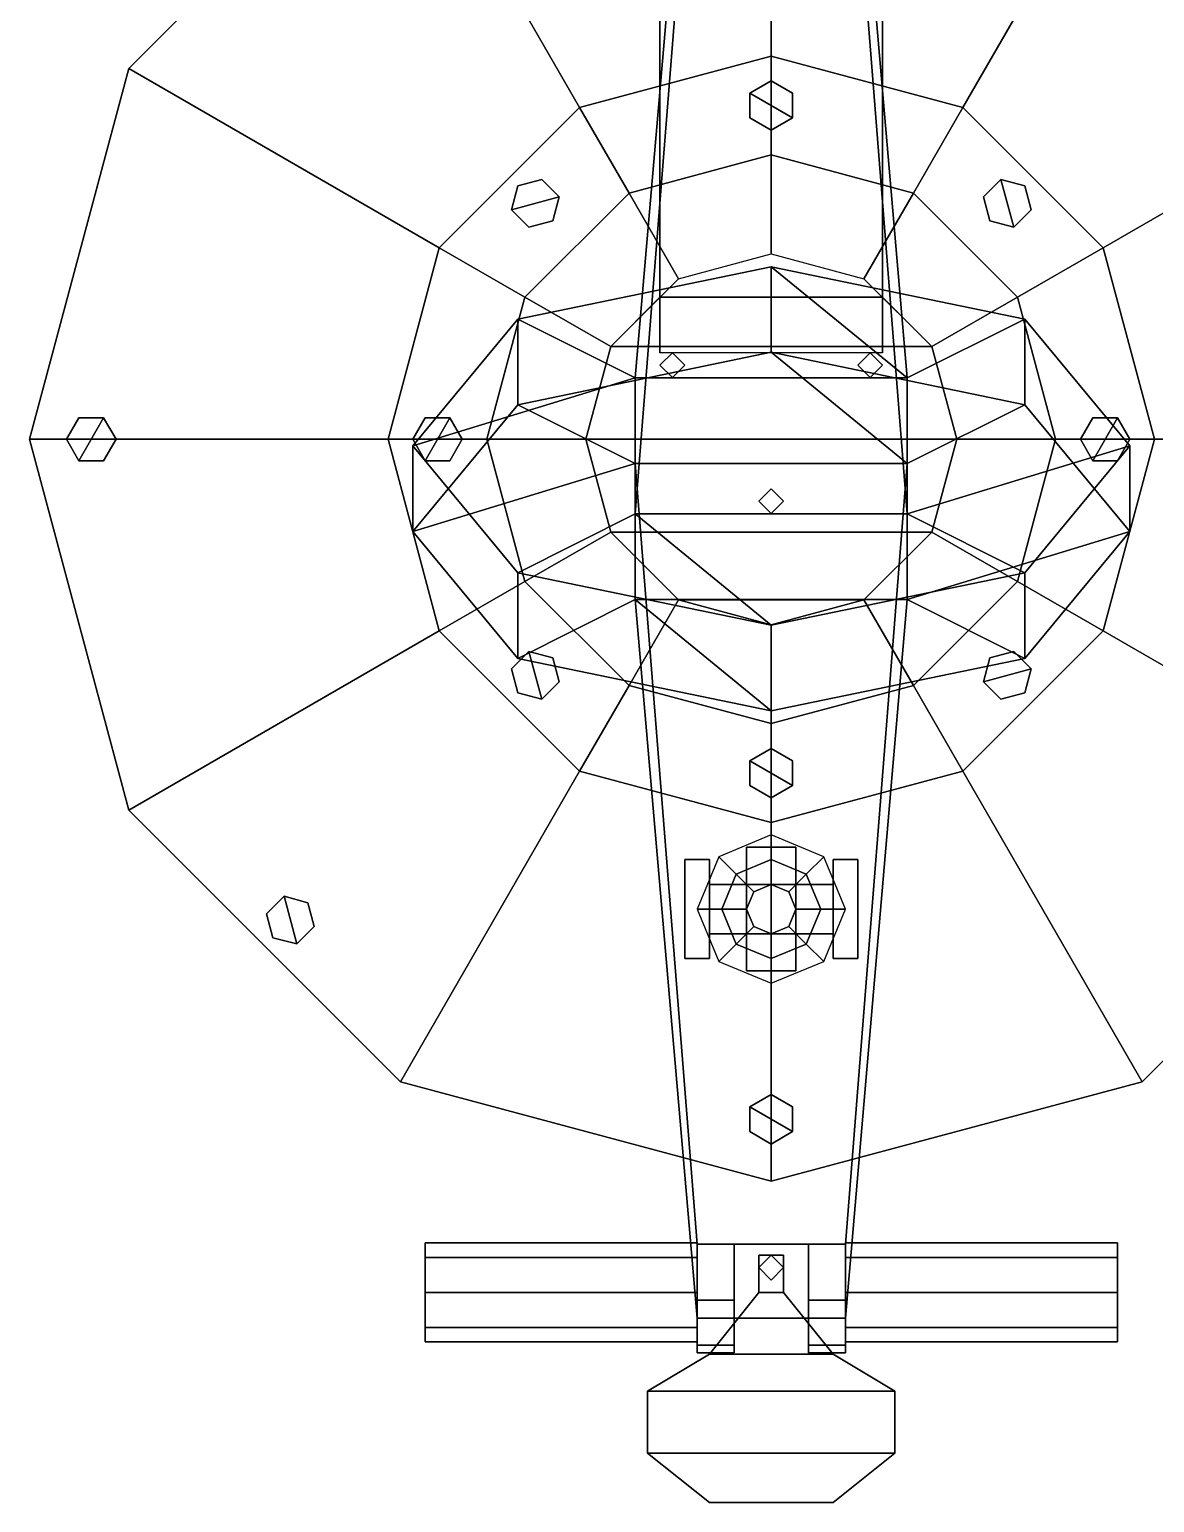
# Model space of a CAD drawing. Extents: x -1.5 to 1.5, y -0.86 to 1.29.
# Drawn here: x -0.6 to 0.31, y -0.86 to 0.332 of the extents above; entities that cross this region are included whole.
import ezdxf

# ---------------------------------------------------------------- set-up
doc = ezdxf.new("R2010")
doc.units = 0
doc.layers.add('TURRET', color=2, linetype='CONTINUOUS')

msp = doc.modelspace()

# ---------------------------------------------------------------- linework, layer by layer
at = {"layer": 'TURRET'}
for points in [[(-0.06, 0.5709, 1.278), (-0.11, -0.0604, 1.5847), (-0.11, 0.0496, 1.7753), (-0.06, 0.6309, 1.382)], [(-0.06, 0.6309, 1.382), (-0.11, 0.0496, 1.7753), (0.11, 0.0496, 1.7753), (0.06, 0.6309, 1.382)], [(0.11, 0.0496, 1.7753), (0.11, -0.0604, 1.5847), (0.06, 0.5709, 1.278), (0.06, 0.6309, 1.382)], [(0, 0.6, 0.1), (-0.3, 0.5196, 0.1), (-0.155, 0.2685, 0.1), (0, 0.31, 0.1)], [(0.3, 0.5196, 0.1), (0, 0.6, 0.1), (0, 0.31, 0.1), (0.155, 0.2685, 0.1)], [(0.06, 0.5709, 1.278), (0.11, -0.0604, 1.5847), (-0.11, -0.0604, 1.5847), (-0.06, 0.5709, 1.278)], [(-0.3, 0.5196), (-0.5196, 0.3), (-0.5196, 0.3, 0.1), (-0.3, 0.5196, 0.1)], [(-0.3, 0.5196, 0.1), (-0.5196, 0.3, 0.1), (-0.2685, 0.155, 0.1), (-0.155, 0.2685, 0.1)], [(0.5196, 0.3, 0.1), (0.3, 0.5196, 0.1), (0.155, 0.2685, 0.1), (0.2685, 0.155, 0.1)], [(0.5196, 0.3), (0.3, 0.5196), (0.3, 0.5196, 0.1), (0.5196, 0.3, 0.1)], [(-0.09, 0.44, 0.84), (-0.09, 0.07, 0.84), (-0.09, 0.07, 1.09), (-0.09, 0.44, 1.09)], [(0.09, 0.44, 0.84), (0.09, 0.07, 0.84), (-0.09, 0.07, 0.84), (-0.09, 0.44, 0.84)], [(-0.09, 0.44, 1.09), (-0.09, 0.1149, 1.09), (0.09, 0.1149, 1.09), (0.09, 0.44, 1.09)], [(0.09, 0.07, 1.09), (0.09, 0.07, 0.84), (0.09, 0.44, 0.84), (0.09, 0.44, 1.09)], [(0, 0.31, 0.1), (-0.155, 0.2685, 0.1), (-0.155, 0.2685, 0.15), (0, 0.31, 0.15)], [(0, 0.31, 0.15), (-0.155, 0.2685, 0.15), (-0.115, 0.1992, 0.15), (0, 0.23, 0.15)], [(0.155, 0.2685, 0.1), (0, 0.31, 0.1), (0, 0.31, 0.15), (0.155, 0.2685, 0.15)], [(0.155, 0.2685, 0.15), (0, 0.31, 0.15), (0, 0.23, 0.15), (0.115, 0.1992, 0.15)], [(-0.5196, 0.3), (-0.6, 0), (-0.6, 0, 0.1), (-0.5196, 0.3, 0.1)], [(-0.5196, 0.3, 0.1), (-0.6, 0, 0.1), (-0.31, 0, 0.1), (-0.2685, 0.155, 0.1)], [(0.6, 0, 0.1), (0.5196, 0.3, 0.1), (0.2685, 0.155, 0.1), (0.31, 0, 0.1)], [(0, 0.29, 0.15), (-0.0173, 0.28, 0.15), (-0.0173, 0.28, 0.16), (0, 0.29, 0.16)], [(0.0173, 0.28, 0.16), (0, 0.29, 0.16), (-0.0173, 0.28, 0.16), (0.0173, 0.26, 0.16)], [(0.0173, 0.28, 0.15), (0, 0.29, 0.15), (0, 0.29, 0.16), (0.0173, 0.28, 0.16)], [(-0.0173, 0.28, 0.15), (-0.0173, 0.26, 0.15), (-0.0173, 0.26, 0.16), (-0.0173, 0.28, 0.16)], [(-0.0173, 0.26, 0.16), (0, 0.25, 0.16), (0.0173, 0.26, 0.16), (-0.0173, 0.28, 0.16)], [(0.0173, 0.26, 0.15), (0.0173, 0.28, 0.15), (0.0173, 0.28, 0.16), (0.0173, 0.26, 0.16)], [(-0.155, 0.2685, 0.1), (-0.2685, 0.155, 0.1), (-0.2685, 0.155, 0.15), (-0.155, 0.2685, 0.15)], [(-0.155, 0.2685, 0.15), (-0.2685, 0.155, 0.15), (-0.1992, 0.115, 0.15), (-0.115, 0.1992, 0.15)], [(0.2685, 0.155, 0.15), (0.155, 0.2685, 0.15), (0.115, 0.1992, 0.15), (0.1992, 0.115, 0.15)], [(0.2685, 0.155, 0.1), (0.155, 0.2685, 0.1), (0.155, 0.2685, 0.15), (0.2685, 0.155, 0.15)], [(-0.0173, 0.26, 0.15), (0, 0.25, 0.15), (0, 0.25, 0.16), (-0.0173, 0.26, 0.16)], [(0, 0.25, 0.15), (0.0173, 0.26, 0.15), (0.0173, 0.26, 0.16), (0, 0.25, 0.16)], [(0, 0.23, 0.15), (-0.115, 0.1992, 0.15), (-0.075, 0.1299, 1.09), (0, 0.15, 1.09)], [(0.115, 0.1992, 0.15), (0, 0.23, 0.15), (0, 0.15, 1.09), (0.075, 0.1299, 1.09)], [(-0.1857, 0.2102, 0.16), (-0.2051, 0.2051, 0.16), (-0.2102, 0.1857, 0.16), (-0.1716, 0.1961, 0.16)], [(-0.2051, 0.2051, 0.15), (-0.2102, 0.1857, 0.15), (-0.2102, 0.1857, 0.16), (-0.2051, 0.2051, 0.16)], [(-0.1857, 0.2102, 0.15), (-0.2051, 0.2051, 0.15), (-0.2051, 0.2051, 0.16), (-0.1857, 0.2102, 0.16)], [(-0.1716, 0.1961, 0.15), (-0.1857, 0.2102, 0.15), (-0.1857, 0.2102, 0.16), (-0.1716, 0.1961, 0.16)], [(0.1857, 0.2102, 0.15), (0.1716, 0.1961, 0.15), (0.1716, 0.1961, 0.16), (0.1857, 0.2102, 0.16)], [(0.1716, 0.1961, 0.16), (0.1768, 0.1768, 0.16), (0.1961, 0.1716, 0.16), (0.1857, 0.2102, 0.16)], [(0.2051, 0.2051, 0.15), (0.1857, 0.2102, 0.15), (0.1857, 0.2102, 0.16), (0.2051, 0.2051, 0.16)], [(0.2102, 0.1857, 0.16), (0.2051, 0.2051, 0.16), (0.1857, 0.2102, 0.16), (0.1961, 0.1716, 0.16)], [(0.2102, 0.1857, 0.15), (0.2051, 0.2051, 0.15), (0.2051, 0.2051, 0.16), (0.2102, 0.1857, 0.16)], [(-0.1961, 0.1716, 0.16), (-0.1768, 0.1768, 0.16), (-0.1716, 0.1961, 0.16), (-0.2102, 0.1857, 0.16)], [(-0.115, 0.1992, 0.15), (-0.1992, 0.115, 0.15), (-0.1299, 0.075, 1.09), (-0.075, 0.1299, 1.09)], [(-0.1768, 0.1768, 0.15), (-0.1716, 0.1961, 0.15), (-0.1716, 0.1961, 0.16), (-0.1768, 0.1768, 0.16)], [(0.1992, 0.115, 0.15), (0.115, 0.1992, 0.15), (0.075, 0.1299, 1.09), (0.1299, 0.075, 1.09)], [(0.1716, 0.1961, 0.15), (0.1768, 0.1768, 0.15), (0.1768, 0.1768, 0.16), (0.1716, 0.1961, 0.16)], [(-0.2102, 0.1857, 0.15), (-0.1961, 0.1716, 0.15), (-0.1961, 0.1716, 0.16), (-0.2102, 0.1857, 0.16)], [(0.1961, 0.1716, 0.15), (0.2102, 0.1857, 0.15), (0.2102, 0.1857, 0.16), (0.1961, 0.1716, 0.16)], [(-0.1961, 0.1716, 0.15), (-0.1768, 0.1768, 0.15), (-0.1768, 0.1768, 0.16), (-0.1961, 0.1716, 0.16)], [(0.1768, 0.1768, 0.15), (0.1961, 0.1716, 0.15), (0.1961, 0.1716, 0.16), (0.1768, 0.1768, 0.16)], [(-0.2685, 0.155, 0.1), (-0.31, 0, 0.1), (-0.31, 0, 0.15), (-0.2685, 0.155, 0.15)], [(-0.2685, 0.155, 0.15), (-0.31, 0, 0.15), (-0.23, 0, 0.15), (-0.1992, 0.115, 0.15)], [(0.31, 0, 0.15), (0.2685, 0.155, 0.15), (0.1992, 0.115, 0.15), (0.23, 0, 0.15)], [(0.31, 0, 0.1), (0.2685, 0.155, 0.1), (0.2685, 0.155, 0.15), (0.31, 0, 0.15)], [(0, 0.1396, 1.9311), (-0.2051, 0.0972, 1.8576), (-0.2051, 0.0279, 1.8976), (0, 0.0704, 1.9711)], [(0.11, 0.0496, 1.7753), (-0.11, 0.0496, 1.7753), (-0.2051, 0.0972, 1.8576), (0, 0.1396, 1.9311)], [(0.2051, 0.0972, 1.8576), (0, 0.1396, 1.9311), (0, 0.0704, 1.9711), (0.2051, 0.0279, 1.8976)], [(0.11, 0.0496, 1.7753), (0.11, 0.0496, 1.7753), (0, 0.1396, 1.9311), (0.2051, 0.0972, 1.8576)], [(-0.1992, 0.115, 0.15), (-0.23, 0, 0.15), (-0.15, 0, 1.09), (-0.1299, 0.075, 1.09)], [(-0.09, 0.1149, 1.09), (-0.1299, 0.075, 1.09), (0.1299, 0.075, 1.09), (0.09, 0.1149, 1.09)], [(0.23, 0, 0.15), (0.1992, 0.115, 0.15), (0.1299, 0.075, 1.09), (0.15, 0, 1.09)], [(-0.2051, 0.0972, 1.8576), (-0.29, -0.0054, 1.68), (-0.29, -0.0746, 1.72), (-0.2051, 0.0279, 1.8976)], [(-0.11, 0.0496, 1.7753), (-0.11, 0.0496, 1.7753), (-0.29, -0.0054, 1.68), (-0.2051, 0.0972, 1.8576)], [(0.11, -0.0604, 1.5847), (0.11, 0.0496, 1.7753), (0.2051, 0.0972, 1.8576), (0.29, -0.0054, 1.68)], [(0.29, -0.0054, 1.68), (0.2051, 0.0972, 1.8576), (0.2051, 0.0279, 1.8976), (0.29, -0.0746, 1.72)], [(-0.1299, 0.075, 1.09), (-0.15, 0, 1.09), (0.15, 0, 1.09), (0.1299, 0.075, 1.09)], [(0, 0.0704, 1.9711), (-0.2051, 0.0279, 1.8976), (-0.11, -0.0196, 1.8153), (0.11, -0.0196, 1.8153)], [(-0.08, 0.07, 1.09), (-0.09, 0.06, 1.09), (-0.09, 0.06, 1.53), (-0.08, 0.07, 1.53)], [(-0.09, 0.06, 1.09), (-0.08, 0.05, 1.09), (-0.08, 0.05, 1.54), (-0.09, 0.06, 1.53)], [(-0.07, 0.06, 1.09), (-0.08, 0.07, 1.09), (-0.08, 0.07, 1.53), (-0.07, 0.06, 1.53)], [(-0.08, 0.05, 1.09), (-0.07, 0.06, 1.09), (-0.07, 0.06, 1.53), (-0.08, 0.05, 1.54)], [(0.2051, 0.0279, 1.8976), (0, 0.0704, 1.9711), (0.11, -0.0196, 1.8153)], [(0.08, 0.07, 1.09), (0.07, 0.06, 1.09), (0.07, 0.06, 1.53), (0.08, 0.07, 1.53)], [(0.07, 0.06, 1.09), (0.08, 0.05, 1.09), (0.08, 0.05, 1.54), (0.07, 0.06, 1.53)], [(0.09, 0.06, 1.09), (0.08, 0.07, 1.09), (0.08, 0.07, 1.53), (0.09, 0.06, 1.53)], [(0.08, 0.05, 1.09), (0.09, 0.06, 1.09), (0.09, 0.06, 1.53), (0.08, 0.05, 1.54)], [(-0.11, 0.0496, 1.7753), (-0.11, -0.0604, 1.5847), (-0.2051, -0.1079, 1.5024), (-0.29, -0.0054, 1.68)], [(-0.2051, 0.0279, 1.8976), (-0.29, -0.0746, 1.72), (-0.11, -0.0196, 1.8153)], [(0.29, -0.0746, 1.72), (0.2051, 0.0279, 1.8976), (0.11, -0.0196, 1.8153), (0.11, -0.1296, 1.6247)], [(-0.56, 0.0173, 0.1), (-0.57, 0, 0.1), (-0.57, 0, 0.11), (-0.56, 0.0173, 0.11)], [(-0.56, 0.0173, 0.11), (-0.57, 0, 0.11), (-0.56, -0.0173, 0.11), (-0.54, 0.0173, 0.11)], [(-0.54, 0.0173, 0.1), (-0.56, 0.0173, 0.1), (-0.56, 0.0173, 0.11), (-0.54, 0.0173, 0.11)], [(-0.54, -0.0173, 0.11), (-0.53, 0, 0.11), (-0.54, 0.0173, 0.11), (-0.56, -0.0173, 0.11)], [(-0.53, 0, 0.1), (-0.54, 0.0173, 0.1), (-0.54, 0.0173, 0.11), (-0.53, 0, 0.11)], [(-0.28, 0.0173, 0.15), (-0.29, 0, 0.15), (-0.29, 0, 0.16), (-0.28, 0.0173, 0.16)], [(-0.28, 0.0173, 0.16), (-0.29, 0, 0.16), (-0.28, -0.0173, 0.16), (-0.26, 0.0173, 0.16)], [(-0.26, 0.0173, 0.15), (-0.28, 0.0173, 0.15), (-0.28, 0.0173, 0.16), (-0.26, 0.0173, 0.16)], [(-0.26, -0.0173, 0.16), (-0.25, 0, 0.16), (-0.26, 0.0173, 0.16), (-0.28, -0.0173, 0.16)], [(-0.25, 0, 0.15), (-0.26, 0.0173, 0.15), (-0.26, 0.0173, 0.16), (-0.25, 0, 0.16)], [(0.26, 0.0173, 0.15), (0.25, 0, 0.15), (0.25, 0, 0.16), (0.26, 0.0173, 0.16)], [(0.26, 0.0173, 0.16), (0.25, 0, 0.16), (0.26, -0.0173, 0.16), (0.28, 0.0173, 0.16)], [(0.28, 0.0173, 0.15), (0.26, 0.0173, 0.15), (0.26, 0.0173, 0.16), (0.28, 0.0173, 0.16)], [(0.28, -0.0173, 0.16), (0.29, 0, 0.16), (0.28, 0.0173, 0.16), (0.26, -0.0173, 0.16)], [(0.29, 0, 0.15), (0.28, 0.0173, 0.15), (0.28, 0.0173, 0.16), (0.29, 0, 0.16)], [(-0.6, 0), (-0.5196, -0.3), (-0.5196, -0.3, 0.1), (-0.6, 0, 0.1)], [(-0.6, 0, 0.1), (-0.5196, -0.3, 0.1), (-0.2685, -0.155, 0.1), (-0.31, 0, 0.1)], [(-0.57, 0, 0.1), (-0.56, -0.0173, 0.1), (-0.56, -0.0173, 0.11), (-0.57, 0, 0.11)], [(-0.54, -0.0173, 0.1), (-0.53, 0, 0.1), (-0.53, 0, 0.11), (-0.54, -0.0173, 0.11)], [(-0.31, 0, 0.1), (-0.2685, -0.155, 0.1), (-0.2685, -0.155, 0.15), (-0.31, 0, 0.15)], [(-0.31, 0, 0.15), (-0.2685, -0.155, 0.15), (-0.1992, -0.115, 0.15), (-0.23, 0, 0.15)], [(-0.29, 0, 0.15), (-0.28, -0.0173, 0.15), (-0.28, -0.0173, 0.16), (-0.29, 0, 0.16)], [(-0.26, -0.0173, 0.15), (-0.25, 0, 0.15), (-0.25, 0, 0.16), (-0.26, -0.0173, 0.16)], [(-0.23, 0, 0.15), (-0.1992, -0.115, 0.15), (-0.1299, -0.075, 1.09), (-0.15, 0, 1.09)], [(-0.15, 0, 1.09), (-0.1299, -0.075, 1.09), (0.1299, -0.075, 1.09), (0.15, 0, 1.09)], [(0.1992, -0.115, 0.15), (0.23, 0, 0.15), (0.15, 0, 1.09), (0.1299, -0.075, 1.09)], [(0.2685, -0.155, 0.1), (0.31, 0, 0.1), (0.31, 0, 0.15), (0.2685, -0.155, 0.15)], [(-0.29, -0.0054, 1.68), (-0.2051, -0.1079, 1.5024), (-0.2051, -0.1772, 1.5424), (-0.29, -0.0746, 1.72)], [(0.11, -0.0604, 1.5847), (0.11, -0.0604, 1.5847), (0.29, -0.0054, 1.68), (0.2051, -0.1079, 1.5024)], [(0.2685, -0.155, 0.15), (0.31, 0, 0.15), (0.23, 0, 0.15), (0.1992, -0.115, 0.15)], [(0.2051, -0.1079, 1.5024), (0.29, -0.0054, 1.68), (0.29, -0.0746, 1.72), (0.2051, -0.1772, 1.5424)], [(0.25, 0, 0.15), (0.26, -0.0173, 0.15), (0.26, -0.0173, 0.16), (0.25, 0, 0.16)], [(0.5196, -0.3, 0.1), (0.6, 0, 0.1), (0.31, 0, 0.1), (0.2685, -0.155, 0.1)], [(0.28, -0.0173, 0.15), (0.29, 0, 0.15), (0.29, 0, 0.16), (0.28, -0.0173, 0.16)], [(-0.56, -0.0173, 0.1), (-0.54, -0.0173, 0.1), (-0.54, -0.0173, 0.11), (-0.56, -0.0173, 0.11)], [(-0.29, -0.0746, 1.72), (-0.2051, -0.1772, 1.5424), (-0.11, -0.1296, 1.6247), (-0.11, -0.0196, 1.8153)], [(-0.28, -0.0173, 0.15), (-0.26, -0.0173, 0.15), (-0.26, -0.0173, 0.16), (-0.28, -0.0173, 0.16)], [(-0.06, -0.6509, 2.122), (-0.11, -0.0196, 1.8153), (-0.11, -0.1296, 1.6247), (-0.06, -0.7109, 2.018)], [(0.06, -0.6509, 2.122), (0.11, -0.0196, 1.8153), (-0.11, -0.0196, 1.8153), (-0.06, -0.6509, 2.122)], [(0.11, -0.1296, 1.6247), (0.11, -0.0196, 1.8153), (0.06, -0.6509, 2.122), (0.06, -0.7109, 2.018)], [(0.26, -0.0173, 0.15), (0.28, -0.0173, 0.15), (0.28, -0.0173, 0.16), (0.26, -0.0173, 0.16)], [(0, -0.04, 1.09), (-0.01, -0.05, 1.09), (-0.01, -0.05, 1.58), (0, -0.04, 1.58)], [(0.01, -0.05, 1.09), (0, -0.04, 1.09), (0, -0.04, 1.58), (0.01, -0.05, 1.58)], [(-0.01, -0.05, 1.09), (0, -0.06, 1.09), (0, -0.06, 1.59), (-0.01, -0.05, 1.58)], [(0, -0.06, 1.09), (0.01, -0.05, 1.09), (0.01, -0.05, 1.58), (0, -0.06, 1.59)], [(-0.11, -0.0604, 1.5847), (-0.11, -0.0604, 1.5847), (0, -0.1504, 1.4289), (-0.2051, -0.1079, 1.5024)], [(-0.11, -0.0604, 1.5847), (0.11, -0.0604, 1.5847), (0.2051, -0.1079, 1.5024), (0, -0.1504, 1.4289)], [(-0.1992, -0.115, 0.15), (-0.115, -0.1992, 0.15), (-0.075, -0.1299, 1.09), (-0.1299, -0.075, 1.09)], [(-0.1299, -0.075, 1.09), (-0.075, -0.1299, 1.09), (0.075, -0.1299, 1.09), (0.1299, -0.075, 1.09)], [(0.115, -0.1992, 0.15), (0.1992, -0.115, 0.15), (0.1299, -0.075, 1.09), (0.075, -0.1299, 1.09)], [(0.2051, -0.1772, 1.5424), (0.29, -0.0746, 1.72), (0.11, -0.1296, 1.6247)], [(-0.2685, -0.155, 0.15), (-0.155, -0.2685, 0.15), (-0.115, -0.1992, 0.15), (-0.1992, -0.115, 0.15)], [(-0.2051, -0.1079, 1.5024), (0, -0.1504, 1.4289), (0, -0.2196, 1.4689), (-0.2051, -0.1772, 1.5424)], [(0, -0.1504, 1.4289), (0.2051, -0.1079, 1.5024), (0.2051, -0.1772, 1.5424), (0, -0.2196, 1.4689)], [(0.155, -0.2685, 0.15), (0.2685, -0.155, 0.15), (0.1992, -0.115, 0.15), (0.115, -0.1992, 0.15)], [(-0.2051, -0.1772, 1.5424), (0, -0.2196, 1.4689), (-0.11, -0.1296, 1.6247)], [(-0.115, -0.1992, 0.15), (0, -0.23, 0.15), (0, -0.15, 1.09), (-0.075, -0.1299, 1.09)], [(-0.06, -0.7109, 2.018), (-0.11, -0.1296, 1.6247), (0.11, -0.1296, 1.6247), (0.06, -0.7109, 2.018)], [(0, -0.2196, 1.4689), (0.2051, -0.1772, 1.5424), (0.11, -0.1296, 1.6247), (-0.11, -0.1296, 1.6247)], [(-0.075, -0.1299, 1.09), (0, -0.15, 1.09), (0, -0.15, 1.09), (0.075, -0.1299, 1.09)], [(0, -0.23, 0.15), (0.115, -0.1992, 0.15), (0.075, -0.1299, 1.09), (0, -0.15, 1.09)], [(-0.5196, -0.3, 0.1), (-0.3, -0.5196, 0.1), (-0.155, -0.2685, 0.1), (-0.2685, -0.155, 0.1)], [(-0.2685, -0.155, 0.1), (-0.155, -0.2685, 0.1), (-0.155, -0.2685, 0.15), (-0.2685, -0.155, 0.15)], [(0.155, -0.2685, 0.1), (0.2685, -0.155, 0.1), (0.2685, -0.155, 0.15), (0.155, -0.2685, 0.15)], [(0.3, -0.5196, 0.1), (0.5196, -0.3, 0.1), (0.2685, -0.155, 0.1), (0.155, -0.2685, 0.1)], [(-0.1961, -0.1716, 0.15), (-0.2102, -0.1857, 0.15), (-0.2102, -0.1857, 0.16), (-0.1961, -0.1716, 0.16)], [(-0.2102, -0.1857, 0.16), (-0.2051, -0.2051, 0.16), (-0.1857, -0.2102, 0.16), (-0.1961, -0.1716, 0.16)], [(-0.1768, -0.1768, 0.15), (-0.1961, -0.1716, 0.15), (-0.1961, -0.1716, 0.16), (-0.1768, -0.1768, 0.16)], [(-0.1716, -0.1961, 0.16), (-0.1768, -0.1768, 0.16), (-0.1961, -0.1716, 0.16), (-0.1857, -0.2102, 0.16)], [(-0.1716, -0.1961, 0.15), (-0.1768, -0.1768, 0.15), (-0.1768, -0.1768, 0.16), (-0.1716, -0.1961, 0.16)], [(0.1961, -0.1716, 0.16), (0.1768, -0.1768, 0.16), (0.1716, -0.1961, 0.16), (0.2102, -0.1857, 0.16)], [(0.1768, -0.1768, 0.15), (0.1716, -0.1961, 0.15), (0.1716, -0.1961, 0.16), (0.1768, -0.1768, 0.16)], [(0.1961, -0.1716, 0.15), (0.1768, -0.1768, 0.15), (0.1768, -0.1768, 0.16), (0.1961, -0.1716, 0.16)], [(0.2102, -0.1857, 0.15), (0.1961, -0.1716, 0.15), (0.1961, -0.1716, 0.16), (0.2102, -0.1857, 0.16)], [(-0.2102, -0.1857, 0.15), (-0.2051, -0.2051, 0.15), (-0.2051, -0.2051, 0.16), (-0.2102, -0.1857, 0.16)], [(0.1857, -0.2102, 0.16), (0.2051, -0.2051, 0.16), (0.2102, -0.1857, 0.16), (0.1716, -0.1961, 0.16)], [(0.2051, -0.2051, 0.15), (0.2102, -0.1857, 0.15), (0.2102, -0.1857, 0.16), (0.2051, -0.2051, 0.16)], [(-0.1857, -0.2102, 0.15), (-0.1716, -0.1961, 0.15), (-0.1716, -0.1961, 0.16), (-0.1857, -0.2102, 0.16)], [(-0.155, -0.2685, 0.15), (0, -0.31, 0.15), (0, -0.23, 0.15), (-0.115, -0.1992, 0.15)], [(0, -0.31, 0.15), (0.155, -0.2685, 0.15), (0.115, -0.1992, 0.15), (0, -0.23, 0.15)], [(0.1716, -0.1961, 0.15), (0.1857, -0.2102, 0.15), (0.1857, -0.2102, 0.16), (0.1716, -0.1961, 0.16)], [(-0.2051, -0.2051, 0.15), (-0.1857, -0.2102, 0.15), (-0.1857, -0.2102, 0.16), (-0.2051, -0.2051, 0.16)], [(0.1857, -0.2102, 0.15), (0.2051, -0.2051, 0.15), (0.2051, -0.2051, 0.16), (0.1857, -0.2102, 0.16)], [(0, -0.25, 0.15), (-0.0173, -0.26, 0.15), (-0.0173, -0.26, 0.16), (0, -0.25, 0.16)], [(0.0173, -0.26, 0.16), (0, -0.25, 0.16), (-0.0173, -0.26, 0.16), (0.0173, -0.28, 0.16)], [(0.0173, -0.26, 0.15), (0, -0.25, 0.15), (0, -0.25, 0.16), (0.0173, -0.26, 0.16)], [(-0.0173, -0.26, 0.15), (-0.0173, -0.28, 0.15), (-0.0173, -0.28, 0.16), (-0.0173, -0.26, 0.16)], [(-0.0173, -0.28, 0.16), (0, -0.29, 0.16), (0.0173, -0.28, 0.16), (-0.0173, -0.26, 0.16)], [(0.0173, -0.28, 0.15), (0.0173, -0.26, 0.15), (0.0173, -0.26, 0.16), (0.0173, -0.28, 0.16)], [(-0.3, -0.5196, 0.1), (0, -0.6, 0.1), (0, -0.31, 0.1), (-0.155, -0.2685, 0.1)], [(-0.155, -0.2685, 0.1), (0, -0.31, 0.1), (0, -0.31, 0.15), (-0.155, -0.2685, 0.15)], [(0, -0.31, 0.1), (0.155, -0.2685, 0.1), (0.155, -0.2685, 0.15), (0, -0.31, 0.15)], [(0, -0.6, 0.1), (0.3, -0.5196, 0.1), (0.155, -0.2685, 0.1), (0, -0.31, 0.1)], [(-0.0173, -0.28, 0.15), (0, -0.29, 0.15), (0, -0.29, 0.16), (-0.0173, -0.28, 0.16)], [(0, -0.29, 0.15), (0.0173, -0.28, 0.15), (0.0173, -0.28, 0.16), (0, -0.29, 0.16)], [(-0.5196, -0.3), (-0.3, -0.5196), (-0.3, -0.5196, 0.1), (-0.5196, -0.3, 0.1)], [(0.3, -0.5196), (0.5196, -0.3), (0.5196, -0.3, 0.1), (0.3, -0.5196, 0.1)], [(0, -0.32, 0.17), (-0.0424, -0.3376, 0.17), (-0.0283, -0.3517, 0.87), (0, -0.34, 0.87)], [(0.0424, -0.3376, 0.17), (0, -0.32, 0.17), (0, -0.34, 0.87), (0.0283, -0.3517, 0.87)], [(-0.02, -0.33, 0.14), (0.02, -0.33, 0.14), (0.02, -0.36, 0.11), (-0.02, -0.36, 0.11)], [(-0.02, -0.33, 0.17), (0.02, -0.33, 0.17), (0.02, -0.33, 0.14), (-0.02, -0.33, 0.14)], [(-0.02, -0.43, 0.17), (-0.02, -0.33, 0.17), (-0.02, -0.33, 0.14), (-0.02, -0.43, 0.14)], [(-0.02, -0.43, 0.14), (-0.02, -0.33, 0.14), (-0.02, -0.36, 0.11), (-0.02, -0.4, 0.11)], [(0.02, -0.33, 0.14), (0.02, -0.43, 0.14), (0.02, -0.4, 0.11), (0.02, -0.36, 0.11)], [(0.02, -0.33, 0.17), (0.02, -0.43, 0.17), (0.02, -0.43, 0.14), (0.02, -0.33, 0.14)], [(-0.07, -0.34, 0.1), (-0.07, -0.42, 0.1), (-0.07, -0.42, 0.16), (-0.07, -0.34, 0.16)], [(-0.07, -0.34, 0.16), (-0.05, -0.34, 0.16), (-0.05, -0.34, 0.1), (-0.07, -0.34, 0.1)], [(-0.07, -0.42, 0.16), (-0.05, -0.42, 0.16), (-0.05, -0.34, 0.16), (-0.07, -0.34, 0.16)], [(-0.0424, -0.3376, 0.17), (-0.06, -0.38, 0.17), (-0.04, -0.38, 0.87), (-0.0283, -0.3517, 0.87)], [(-0.05, -0.34, 0.16), (-0.05, -0.42, 0.16), (-0.05, -0.42, 0.1), (-0.05, -0.34, 0.1)], [(0, -0.34, 0.87), (-0.0283, -0.3517, 0.87), (-0.0141, -0.3659, 0.87), (0, -0.36, 0.87)], [(0.0283, -0.3517, 0.87), (0, -0.34, 0.87), (0, -0.36, 0.87), (0.0141, -0.3659, 0.87)], [(0.06, -0.38, 0.17), (0.0424, -0.3376, 0.17), (0.0283, -0.3517, 0.87), (0.04, -0.38, 0.87)], [(0.05, -0.42, 0.16), (0.07, -0.42, 0.16), (0.07, -0.34, 0.16), (0.05, -0.34, 0.16)], [(0.05, -0.34, 0.16), (0.07, -0.34, 0.16), (0.07, -0.34, 0.1), (0.05, -0.34, 0.1)], [(0.05, -0.34, 0.1), (0.05, -0.42, 0.1), (0.05, -0.42, 0.16), (0.05, -0.34, 0.16)], [(0.07, -0.34, 0.16), (0.07, -0.42, 0.16), (0.07, -0.42, 0.1), (0.07, -0.34, 0.1)], [(-0.0283, -0.3517, 0.87), (-0.04, -0.38, 0.87), (-0.02, -0.38, 0.87), (-0.0141, -0.3659, 0.87)], [(0.04, -0.38, 0.87), (0.0283, -0.3517, 0.87), (0.0141, -0.3659, 0.87), (0.02, -0.38, 0.87)], [(-0.02, -0.38, 0.16), (-0.02, -0.36, 0.14), (-0.05, -0.36, 0.14), (-0.05, -0.38, 0.16)], [(-0.02, -0.36, 0.14), (-0.02, -0.38, 0.12), (-0.05, -0.38, 0.12), (-0.05, -0.36, 0.14)], [(-0.02, -0.36, 0.11), (0.02, -0.36, 0.11), (0.02, -0.4, 0.11), (-0.02, -0.4, 0.11)], [(-0.0141, -0.3659, 0.87), (-0.02, -0.38, 0.87), (-0.02, -0.38, 1.8), (-0.0141, -0.3659, 1.79)], [(0, -0.36, 0.87), (-0.0141, -0.3659, 0.87), (-0.0141, -0.3659, 1.79), (0, -0.36, 1.79)], [(0.0141, -0.3659, 0.87), (0, -0.36, 0.87), (0, -0.36, 1.79), (0.0141, -0.3659, 1.79)], [(0.02, -0.38, 0.87), (0.0141, -0.3659, 0.87), (0.0141, -0.3659, 1.79), (0.02, -0.38, 1.8)], [(0.05, -0.38, 0.16), (0.05, -0.36, 0.14), (0.02, -0.36, 0.14), (0.02, -0.38, 0.16)], [(0.05, -0.36, 0.14), (0.05, -0.38, 0.12), (0.02, -0.38, 0.12), (0.02, -0.36, 0.14)], [(-0.4082, -0.3837, 0.11), (-0.4031, -0.4031, 0.11), (-0.3837, -0.4082, 0.11), (-0.3941, -0.3696, 0.11)], [(-0.3941, -0.3696, 0.1), (-0.4082, -0.3837, 0.1), (-0.4082, -0.3837, 0.11), (-0.3941, -0.3696, 0.11)], [(-0.3696, -0.3941, 0.11), (-0.3748, -0.3748, 0.11), (-0.3941, -0.3696, 0.11), (-0.3837, -0.4082, 0.11)], [(-0.3748, -0.3748, 0.1), (-0.3941, -0.3696, 0.1), (-0.3941, -0.3696, 0.11), (-0.3748, -0.3748, 0.11)], [(-0.3696, -0.3941, 0.1), (-0.3748, -0.3748, 0.1), (-0.3748, -0.3748, 0.11), (-0.3696, -0.3941, 0.11)], [(-0.06, -0.38, 0.17), (-0.0424, -0.4224, 0.17), (-0.0283, -0.4083, 0.87), (-0.04, -0.38, 0.87)], [(-0.02, -0.4, 0.14), (-0.02, -0.38, 0.16), (-0.05, -0.38, 0.16), (-0.05, -0.4, 0.14)], [(-0.02, -0.38, 0.12), (-0.02, -0.4, 0.14), (-0.05, -0.4, 0.14), (-0.05, -0.38, 0.12)], [(-0.04, -0.38, 0.87), (-0.0283, -0.4083, 0.87), (-0.0141, -0.3941, 0.87), (-0.02, -0.38, 0.87)], [(-0.02, -0.38, 0.87), (-0.0141, -0.3941, 0.87), (-0.0141, -0.3941, 1.81), (-0.02, -0.38, 1.8)], [(0.0141, -0.3941, 0.87), (0.02, -0.38, 0.87), (0.02, -0.38, 1.8), (0.0141, -0.3941, 1.81)], [(0.0283, -0.4083, 0.87), (0.04, -0.38, 0.87), (0.02, -0.38, 0.87), (0.0141, -0.3941, 0.87)], [(0.05, -0.4, 0.14), (0.05, -0.38, 0.16), (0.02, -0.38, 0.16), (0.02, -0.4, 0.14)], [(0.05, -0.38, 0.12), (0.05, -0.4, 0.14), (0.02, -0.4, 0.14), (0.02, -0.38, 0.12)], [(0.0424, -0.4224, 0.17), (0.06, -0.38, 0.17), (0.04, -0.38, 0.87), (0.0283, -0.4083, 0.87)], [(-0.4082, -0.3837, 0.1), (-0.4031, -0.4031, 0.1), (-0.4031, -0.4031, 0.11), (-0.4082, -0.3837, 0.11)], [(-0.4031, -0.4031, 0.1), (-0.3837, -0.4082, 0.1), (-0.3837, -0.4082, 0.11), (-0.4031, -0.4031, 0.11)], [(-0.3837, -0.4082, 0.1), (-0.3696, -0.3941, 0.1), (-0.3696, -0.3941, 0.11), (-0.3837, -0.4082, 0.11)], [(-0.0283, -0.4083, 0.87), (0, -0.42, 0.87), (0, -0.4, 0.87), (-0.0141, -0.3941, 0.87)], [(-0.02, -0.4, 0.11), (0.02, -0.4, 0.11), (0.02, -0.43, 0.14), (-0.02, -0.43, 0.14)], [(-0.0141, -0.3941, 0.87), (0, -0.4, 0.87), (0, -0.4, 1.82), (-0.0141, -0.3941, 1.81)], [(0, -0.4, 0.87), (0.0141, -0.3941, 0.87), (0.0141, -0.3941, 1.81), (0, -0.4, 1.82)], [(0, -0.42, 0.87), (0.0283, -0.4083, 0.87), (0.0141, -0.3941, 0.87), (0, -0.4, 0.87)], [(-0.0424, -0.4224, 0.17), (0, -0.44, 0.17), (0, -0.42, 0.87), (-0.0283, -0.4083, 0.87)], [(0, -0.44, 0.17), (0.0424, -0.4224, 0.17), (0.0283, -0.4083, 0.87), (0, -0.42, 0.87)], [(-0.07, -0.42, 0.1), (-0.05, -0.42, 0.1), (-0.05, -0.42, 0.16), (-0.07, -0.42, 0.16)], [(0.05, -0.42, 0.1), (0.07, -0.42, 0.1), (0.07, -0.42, 0.16), (0.05, -0.42, 0.16)], [(-0.02, -0.43, 0.14), (0.02, -0.43, 0.14), (0.02, -0.43, 0.17), (-0.02, -0.43, 0.17)], [(-0.3, -0.5196), (0, -0.6), (0, -0.6, 0.1), (-0.3, -0.5196, 0.1)], [(0, -0.6), (0.3, -0.5196), (0.3, -0.5196, 0.1), (0, -0.6, 0.1)], [(0.0173, -0.54, 0.11), (0, -0.53, 0.11), (-0.0173, -0.54, 0.11), (0.0173, -0.56, 0.11)], [(0, -0.53, 0.1), (-0.0173, -0.54, 0.1), (-0.0173, -0.54, 0.11), (0, -0.53, 0.11)], [(0.0173, -0.54, 0.1), (0, -0.53, 0.1), (0, -0.53, 0.11), (0.0173, -0.54, 0.11)], [(-0.0173, -0.56, 0.11), (0, -0.57, 0.11), (0.0173, -0.56, 0.11), (-0.0173, -0.54, 0.11)], [(-0.0173, -0.54, 0.1), (-0.0173, -0.56, 0.1), (-0.0173, -0.56, 0.11), (-0.0173, -0.54, 0.11)], [(0.0173, -0.56, 0.1), (0.0173, -0.54, 0.1), (0.0173, -0.54, 0.11), (0.0173, -0.56, 0.11)], [(-0.0173, -0.56, 0.1), (0, -0.57, 0.1), (0, -0.57, 0.11), (-0.0173, -0.56, 0.11)], [(0, -0.57, 0.1), (0.0173, -0.56, 0.1), (0.0173, -0.56, 0.11), (0, -0.57, 0.11)], [(-0.06, -0.6617, 2.1083), (-0.06, -0.65, 2.08), (-0.28, -0.65, 2.08), (-0.28, -0.6617, 2.1083)], [(-0.06, -0.65, 2.08), (-0.06, -0.6617, 2.0517), (-0.28, -0.6617, 2.0517), (-0.28, -0.65, 2.08)], [(-0.03, -0.6964, 2.128), (-0.03, -0.6509, 2.122), (-0.06, -0.6509, 2.122), (-0.06, -0.6964, 2.128)], [(-0.06, -0.6964, 2.128), (-0.06, -0.6509, 2.122), (-0.06, -0.7109, 2.018), (-0.06, -0.7388, 2.0545)], [(0.03, -0.7109, 2.018), (0.03, -0.6509, 2.122), (-0.03, -0.6509, 2.122), (-0.03, -0.7109, 2.018)], [(-0.03, -0.7388, 2.0545), (-0.03, -0.7109, 2.018), (-0.03, -0.6509, 2.122), (-0.03, -0.6964, 2.128)], [(0.03, -0.6964, 2.128), (0.03, -0.6509, 2.122), (0.03, -0.7109, 2.018), (0.03, -0.7388, 2.0545)], [(0.06, -0.6964, 2.128), (0.06, -0.6509, 2.122), (0.03, -0.6509, 2.122), (0.03, -0.6964, 2.128)], [(0.28, -0.6617, 2.1083), (0.28, -0.65, 2.08), (0.06, -0.65, 2.08), (0.06, -0.6617, 2.1083)], [(0.28, -0.65, 2.08), (0.28, -0.6617, 2.0517), (0.06, -0.6617, 2.0517), (0.06, -0.65, 2.08)], [(0.06, -0.7388, 2.0545), (0.06, -0.7109, 2.018), (0.06, -0.6509, 2.122), (0.06, -0.6964, 2.128)], [(-0.06, -0.69, 2.12), (-0.06, -0.6617, 2.1083), (-0.28, -0.6617, 2.1083), (-0.28, -0.69, 2.12)], [(-0.06, -0.6617, 2.0517), (-0.06, -0.69, 2.04), (-0.28, -0.69, 2.04), (-0.28, -0.6617, 2.0517)], [(0.01, -0.66, 1.37), (-0.01, -0.66, 1.37), (-0.01, -0.66, 1.39), (0.01, -0.66, 1.39)], [(-0.01, -0.66, 1.37), (-0.01, -0.69, 1.37), (-0.01, -0.69, 1.39), (-0.01, -0.66, 1.39)], [(-0.01, -0.66, 1.39), (-0.01, -0.69, 1.39), (0.01, -0.69, 1.39), (0.01, -0.66, 1.39)], [(0, -0.66, 1.39), (-0.01, -0.67, 1.39), (-0.01, -0.67, 1.99), (0, -0.66, 1.99)], [(0.01, -0.67, 1.39), (0, -0.66, 1.39), (0, -0.66, 1.99), (0.01, -0.67, 1.99)], [(0.01, -0.69, 1.37), (0.01, -0.66, 1.37), (0.01, -0.66, 1.39), (0.01, -0.69, 1.39)], [(0.28, -0.69, 2.12), (0.28, -0.6617, 2.1083), (0.06, -0.6617, 2.1083), (0.06, -0.69, 2.12)], [(0.28, -0.6617, 2.0517), (0.28, -0.69, 2.04), (0.06, -0.69, 2.04), (0.06, -0.6617, 2.0517)], [(-0.01, -0.67, 1.39), (0, -0.68, 1.39), (0, -0.68, 2), (-0.01, -0.67, 1.99)], [(0, -0.68, 1.39), (0.01, -0.67, 1.39), (0.01, -0.67, 1.99), (0, -0.68, 2)], [(-0.06, -0.7183, 2.1083), (-0.06, -0.69, 2.12), (-0.28, -0.69, 2.12), (-0.28, -0.7183, 2.1083)], [(-0.06, -0.69, 2.04), (-0.06, -0.7183, 2.0517), (-0.28, -0.7183, 2.0517), (-0.28, -0.69, 2.04)], [(-0.01, -0.69, 1.37), (-0.05, -0.74, 1.37), (-0.05, -0.74, 1.39), (-0.01, -0.69, 1.39)], [(-0.01, -0.69, 1.39), (-0.05, -0.74, 1.39), (0.05, -0.74, 1.39), (0.01, -0.69, 1.39)], [(0.05, -0.74, 1.37), (0.01, -0.69, 1.37), (0.01, -0.69, 1.39), (0.05, -0.74, 1.39)], [(0.28, -0.7183, 2.1083), (0.28, -0.69, 2.12), (0.06, -0.69, 2.12), (0.06, -0.7183, 2.1083)], [(0.28, -0.69, 2.04), (0.28, -0.7183, 2.0517), (0.06, -0.7183, 2.0517), (0.06, -0.69, 2.04)], [(-0.03, -0.7328, 2.1), (-0.03, -0.6964, 2.128), (-0.06, -0.6964, 2.128), (-0.06, -0.7328, 2.1)], [(-0.06, -0.7328, 2.1), (-0.06, -0.6964, 2.128), (-0.06, -0.7388, 2.0545), (-0.06, -0.7328, 2.1)], [(-0.03, -0.7328, 2.1), (-0.03, -0.7388, 2.0545), (-0.03, -0.6964, 2.128), (-0.03, -0.7328, 2.1)], [(0.03, -0.7328, 2.1), (0.03, -0.6964, 2.128), (0.03, -0.7388, 2.0545), (0.03, -0.7328, 2.1)], [(0.06, -0.7328, 2.1), (0.06, -0.6964, 2.128), (0.03, -0.6964, 2.128), (0.03, -0.7328, 2.1)], [(0.06, -0.7328, 2.1), (0.06, -0.7388, 2.0545), (0.06, -0.6964, 2.128), (0.06, -0.7328, 2.1)], [(-0.03, -0.7109, 2.018), (-0.03, -0.7388, 2.0545), (-0.06, -0.7388, 2.0545), (-0.06, -0.7109, 2.018)], [(0.06, -0.7109, 2.018), (0.06, -0.7388, 2.0545), (0.03, -0.7388, 2.0545), (0.03, -0.7109, 2.018)], [(-0.06, -0.73, 2.08), (-0.06, -0.7183, 2.1083), (-0.28, -0.7183, 2.1083), (-0.28, -0.73, 2.08)], [(-0.06, -0.7183, 2.0517), (-0.06, -0.73, 2.08), (-0.28, -0.73, 2.08), (-0.28, -0.7183, 2.0517)], [(0.28, -0.73, 2.08), (0.28, -0.7183, 2.1083), (0.06, -0.7183, 2.1083), (0.06, -0.73, 2.08)], [(0.28, -0.7183, 2.0517), (0.28, -0.73, 2.08), (0.06, -0.73, 2.08), (0.06, -0.7183, 2.0517)], [(-0.03, -0.7388, 2.0545), (-0.03, -0.7328, 2.1), (-0.06, -0.7328, 2.1), (-0.06, -0.7388, 2.0545)], [(0.06, -0.7388, 2.0545), (0.06, -0.7328, 2.1), (0.03, -0.7328, 2.1), (0.03, -0.7388, 2.0545)], [(-0.05, -0.74, 1.37), (-0.1, -0.77, 1.37), (-0.1, -0.77, 1.39), (-0.05, -0.74, 1.39)], [(-0.1, -0.77, 1.39), (0.1, -0.77, 1.39), (0.05, -0.74, 1.39), (-0.05, -0.74, 1.39)], [(0.1, -0.77, 1.37), (0.05, -0.74, 1.37), (0.05, -0.74, 1.39), (0.1, -0.77, 1.39)], [(-0.1, -0.77, 1.37), (-0.1, -0.82, 1.37), (-0.1, -0.82, 1.39), (-0.1, -0.77, 1.39)], [(-0.1, -0.82, 1.39), (0.1, -0.82, 1.39), (0.1, -0.77, 1.39), (-0.1, -0.77, 1.39)], [(0.1, -0.82, 1.37), (0.1, -0.77, 1.37), (0.1, -0.77, 1.39), (0.1, -0.82, 1.39)], [(-0.1, -0.82, 1.37), (-0.05, -0.86, 1.37), (-0.05, -0.86, 1.39), (-0.1, -0.82, 1.39)], [(-0.05, -0.86, 1.39), (0.05, -0.86, 1.39), (0.1, -0.82, 1.39), (-0.1, -0.82, 1.39)], [(0.05, -0.86, 1.37), (0.1, -0.82, 1.37), (0.1, -0.82, 1.39), (0.05, -0.86, 1.39)], [(-0.05, -0.86, 1.37), (0.05, -0.86, 1.37), (0.05, -0.86, 1.39), (-0.05, -0.86, 1.39)]]:
    msp.add_3dface(points, dxfattribs=at)

doc.saveas('drawing.dxf')
